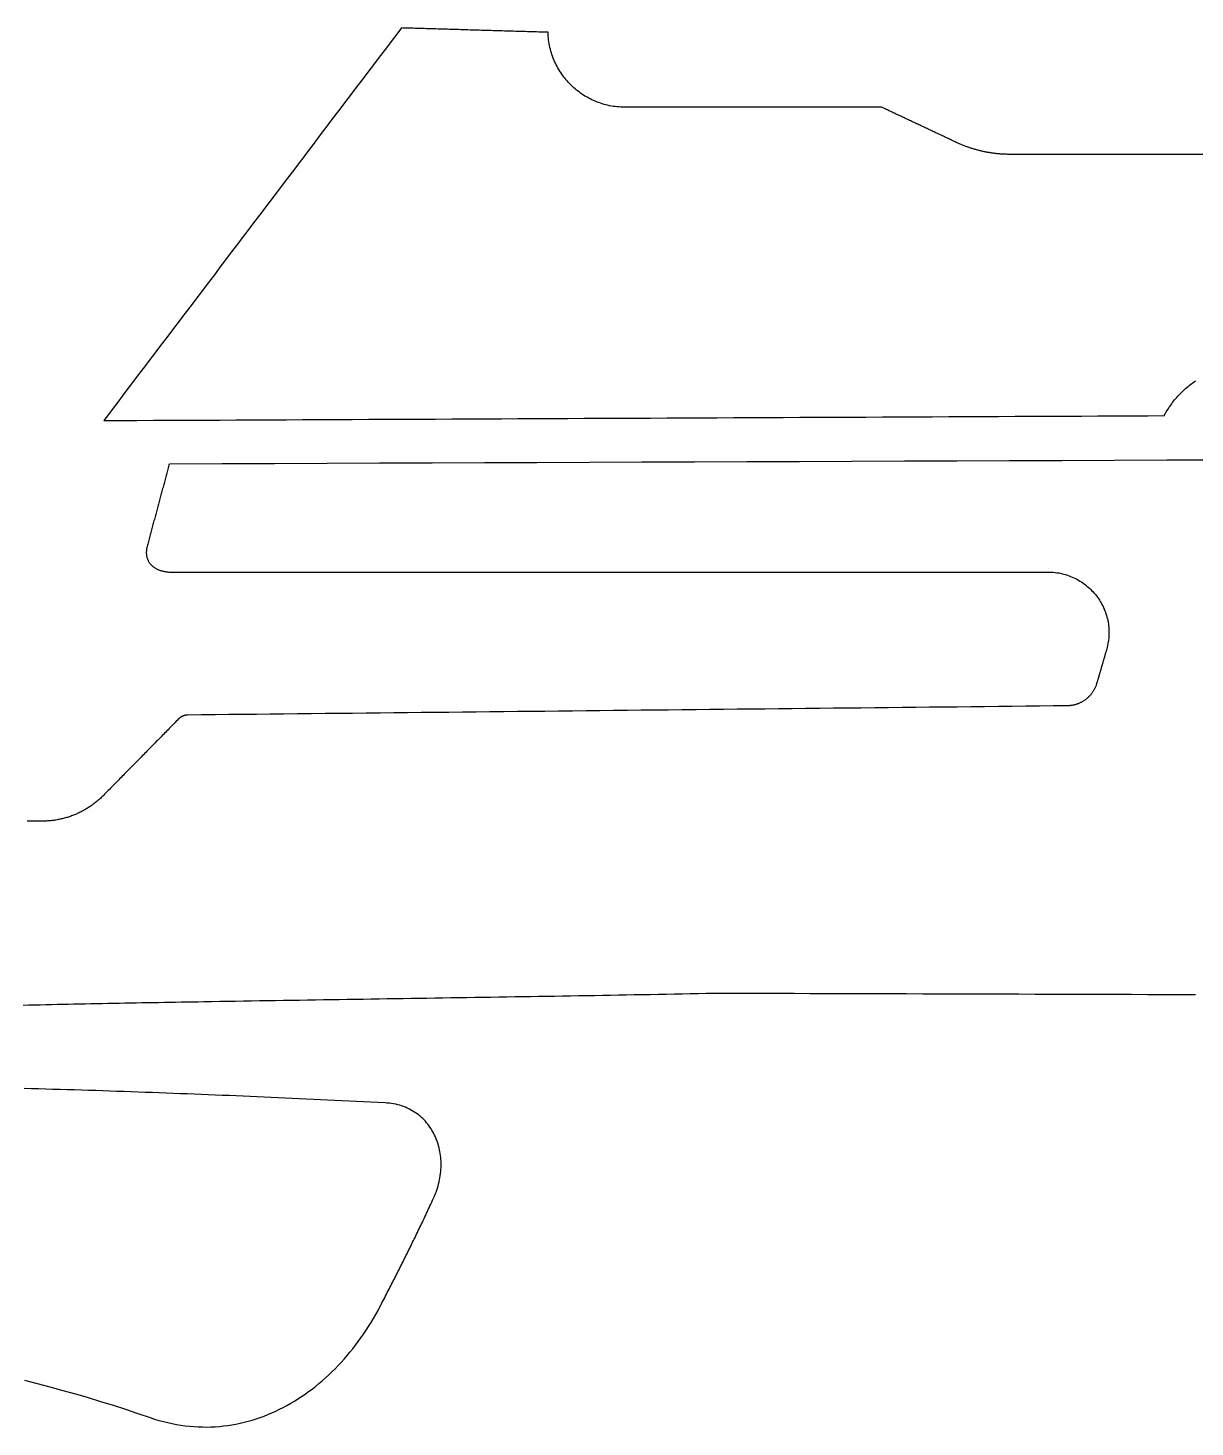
# Model space of a CAD drawing. Header units: metres. Extents: x 173 to 296, y -145 to -59.
# Drawn here: x 203.74 to 234.53, y -97.01 to -60.1 of the extents above; entities that cross this region are included whole.
import ezdxf

# ---------------------------------------------------------------- set-up
doc = ezdxf.new("R2010")
doc.units = ezdxf.units.M

msp = doc.modelspace()

# ---------------------------------------------------------------- linework, layer by layer
for points in [[(234.743244, -63.436754), (234.379516, -63.436754), (234.015788, -63.436754), (233.65206, -63.436754), (233.288332, -63.436754), (232.924604, -63.436754), (232.560876, -63.436754), (232.197148, -63.436754), (231.83342, -63.436754), (231.469692, -63.436754), (231.105964, -63.436754), (230.742236, -63.436754), (230.378508, -63.436754), (230.01478, -63.436754), (229.651052, -63.436754), (229.627938, -63.436754), (229.604824, -63.4365), (229.58171, -63.435992), (229.558596, -63.435484), (229.535482, -63.434722), (229.512622, -63.43396), (229.489762, -63.432944), (229.466902, -63.431674), (229.444042, -63.430404), (229.421182, -63.42888), (229.398322, -63.427102), (229.375462, -63.425324), (229.352602, -63.423292), (229.329742, -63.42126), (229.306882, -63.418974), (229.284022, -63.416434), (229.261162, -63.413894), (229.238302, -63.4111), (229.215442, -63.408306), (229.192836, -63.405258), (229.17023, -63.401956), (229.147624, -63.398654), (229.125018, -63.395098), (229.102412, -63.391542), (229.079806, -63.387732), (229.0572, -63.383668), (229.034594, -63.379604), (229.011988, -63.375286), (228.989636, -63.370714), (228.967284, -63.366142), (228.944932, -63.361316), (228.92258, -63.35649), (228.900228, -63.35141), (228.877876, -63.346076), (228.855524, -63.340742), (228.833172, -63.335154), (228.811074, -63.329566), (228.788976, -63.323724), (228.766878, -63.317628), (228.74478, -63.311532), (228.722682, -63.305182), (228.700584, -63.298832), (228.67874, -63.292228), (228.656896, -63.28537), (228.635052, -63.278512), (228.613208, -63.2714), (228.591364, -63.264288), (228.56952, -63.256922), (228.54793, -63.249556), (228.52634, -63.241936), (228.50475, -63.234062), (228.48316, -63.226188), (228.46157, -63.21806), (228.440234, -63.209932), (228.418898, -63.20155), (228.397562, -63.192914), (228.376226, -63.184278), (228.355144, -63.175388), (228.334062, -63.166498), (228.31298, -63.157354), (228.291898, -63.147956), (228.270816, -63.138558), (228.249988, -63.128906), (228.22916, -63.119254), (228.198426, -63.104776), (228.167692, -63.090298), (228.136958, -63.07582), (228.106224, -63.061342), (228.07549, -63.046864), (228.044756, -63.032386), (228.014022, -63.017908), (227.983288, -63.00343), (227.952554, -62.988952), (227.92182, -62.974474), (227.891086, -62.959996), (227.860352, -62.945518), (227.829618, -62.93104), (227.798884, -62.916562), (227.76815, -62.902084), (227.737416, -62.887606), (227.706682, -62.873128), (227.675948, -62.85865), (227.645214, -62.844172), (227.61448, -62.829694), (227.583746, -62.815216), (227.553012, -62.800738), (227.522278, -62.78626), (227.491544, -62.771782), (227.46081, -62.757304), (227.430076, -62.742826), (227.399342, -62.728348), (227.368608, -62.71387), (227.337874, -62.699392), (227.30714, -62.684914), (227.276406, -62.670436), (227.245672, -62.655958), (227.214938, -62.64148), (227.184204, -62.627002), (227.15347, -62.612524), (227.122736, -62.598046), (227.092002, -62.583568), (227.061268, -62.56909), (227.030534, -62.554612), (226.9998, -62.540134), (226.969066, -62.525656), (226.938332, -62.511178), (226.907598, -62.4967), (226.876864, -62.482222), (226.84613, -62.467744), (226.815396, -62.453266), (226.784662, -62.438788), (226.753928, -62.42431), (226.723194, -62.409832), (226.69246, -62.395354), (226.661726, -62.380876), (226.630992, -62.366398), (226.600258, -62.35192), (226.569524, -62.337442), (226.53879, -62.322964), (226.508056, -62.308486), (226.477322, -62.294008), (226.446588, -62.27953), (226.415854, -62.265052), (226.38512, -62.250574), (226.354386, -62.236096), (226.323652, -62.221618), (226.292918, -62.20714), (226.262184, -62.192662), (226.156266, -62.192662), (226.050348, -62.192662), (225.94443, -62.192662), (225.838512, -62.192662), (225.732594, -62.192662), (225.626676, -62.192662), (225.520758, -62.192662), (225.41484, -62.192662), (225.308922, -62.192662), (225.203004, -62.192662), (225.097086, -62.192662), (224.991168, -62.192662), (224.88525, -62.192662), (224.779332, -62.192662), (224.673414, -62.192662), (224.567496, -62.192662), (224.461578, -62.192662), (224.35566, -62.192662), (224.249742, -62.192662), (224.143824, -62.192662), (224.037906, -62.192662), (223.931988, -62.192662), (223.82607, -62.192662), (223.720152, -62.192662), (223.614234, -62.192662), (223.508316, -62.192662), (223.402398, -62.192662), (223.29648, -62.192662), (223.190562, -62.192662), (223.084644, -62.192662), (222.978726, -62.192662), (222.872808, -62.192662), (222.76689, -62.192662), (222.660972, -62.192662), (222.555054, -62.192662), (222.449136, -62.192662), (222.343218, -62.192662), (222.2373, -62.192662), (222.131382, -62.192662), (222.025464, -62.192662), (221.919546, -62.192662), (221.813628, -62.192662), (221.70771, -62.192662), (221.601792, -62.192662), (221.495874, -62.192662), (221.389956, -62.192662), (221.284038, -62.192662), (221.17812, -62.192662), (221.072202, -62.192662), (220.966284, -62.192662), (220.860366, -62.192662), (220.754448, -62.192662), (220.64853, -62.192662), (220.542612, -62.192662), (220.436694, -62.192662), (220.330776, -62.192662), (220.224858, -62.192662), (220.11894, -62.192662), (220.013022, -62.192662), (219.907104, -62.192662), (219.801186, -62.192662), (219.695268, -62.192662), (219.58935, -62.192662), (219.483432, -62.192662), (219.432124, -62.1919), (219.38107, -62.189868), (219.330524, -62.186566), (219.280232, -62.182248), (219.230194, -62.17666), (219.180664, -62.169802), (219.131388, -62.161674), (219.08262, -62.152276), (219.03436, -62.141862), (218.986354, -62.130178), (218.938856, -62.117478), (218.891866, -62.103508), (218.845384, -62.088522), (218.79941, -62.07252), (218.753944, -62.055248), (218.708986, -62.03696), (218.664536, -62.017656), (218.620594, -61.997336), (218.57716, -61.976), (218.534488, -61.953648), (218.492324, -61.93028), (218.450668, -61.905896), (218.409774, -61.88075), (218.369388, -61.854588), (218.329764, -61.82741), (218.290902, -61.79947), (218.252548, -61.770514), (218.214956, -61.740796), (218.178126, -61.710062), (218.142058, -61.678566), (218.106752, -61.646308), (218.072208, -61.613288), (218.038426, -61.579506), (218.005406, -61.544708), (217.973148, -61.509148), (217.941652, -61.472826), (217.911172, -61.435996), (217.881454, -61.398404), (217.852752, -61.36005), (217.824812, -61.320934), (217.797888, -61.28131), (217.771726, -61.240924), (217.74658, -61.199776), (217.72245, -61.15812), (217.699336, -61.115956), (217.676984, -61.07303), (217.655648, -61.029596), (217.635328, -60.985654), (217.616024, -60.94095), (217.597736, -60.895738), (217.580718, -60.850018), (217.564716, -60.80379), (217.54973, -60.757054), (217.53576, -60.710064), (217.52306, -60.662566), (217.511376, -60.61456), (217.500962, -60.566046), (217.491818, -60.517278), (217.48369, -60.468002), (217.476832, -60.418472), (217.471244, -60.368434), (217.466672, -60.318142), (217.46337, -60.267596), (217.461338, -60.216542), (217.400886, -60.214764), (217.340434, -60.212986), (217.279982, -60.211208), (217.21953, -60.20943), (217.159078, -60.207652), (217.098626, -60.205874), (217.038174, -60.204096), (216.977722, -60.202318), (216.91727, -60.20054), (216.856818, -60.198762), (216.796366, -60.196984), (216.735914, -60.195206), (216.675462, -60.193428), (216.61501, -60.19165), (216.554558, -60.189872), (216.494106, -60.188094), (216.433654, -60.186316), (216.373202, -60.184538), (216.31275, -60.18276), (216.252298, -60.180982), (216.191846, -60.179204), (216.131394, -60.177426), (216.070942, -60.175648), (216.01049, -60.17387), (215.950038, -60.172092), (215.889586, -60.170314), (215.829134, -60.168536), (215.768682, -60.166758), (215.70823, -60.16498), (215.647778, -60.163202), (215.587326, -60.161424), (215.526874, -60.159646), (215.466422, -60.157868), (215.40597, -60.15609), (215.345518, -60.154312), (215.285066, -60.152534), (215.224614, -60.150756), (215.164162, -60.148978), (215.10371, -60.1472), (215.043258, -60.145422), (214.982806, -60.143644), (214.922354, -60.141866), (214.861902, -60.140088), (214.80145, -60.13831), (214.740998, -60.136532), (214.680546, -60.134754), (214.620094, -60.132976), (214.559642, -60.131198), (214.49919, -60.12942), (214.438738, -60.127642), (214.378286, -60.125864), (214.317834, -60.124086), (214.257382, -60.122308), (214.19693, -60.12053), (214.136478, -60.118752), (214.076026, -60.116974), (214.015574, -60.115196), (213.955122, -60.113418), (213.89467, -60.11164), (213.834218, -60.109862), (213.773766, -60.108084), (213.713314, -60.106306), (213.652862, -60.104528), (213.59241, -60.10275), (213.469728, -60.264548), (213.347046, -60.426346), (213.224364, -60.588144), (213.101682, -60.749942), (212.979, -60.91174), (212.856318, -61.073538), (212.733636, -61.235336), (212.610954, -61.397134), (212.488272, -61.558932), (212.36559, -61.72073), (212.242908, -61.882528), (212.120226, -62.044326), (211.997544, -62.206124), (211.874862, -62.367922), (211.75218, -62.52972), (211.629498, -62.691518), (211.506816, -62.853316), (211.384134, -63.015114), (211.261452, -63.176912), (211.13877, -63.33871), (211.016088, -63.500508), (210.893406, -63.662306), (210.770724, -63.824104), (210.648042, -63.985902), (210.52536, -64.1477), (210.402678, -64.309498), (210.279996, -64.471296), (210.157314, -64.633094), (210.034632, -64.794892), (209.91195, -64.95669), (209.789268, -65.118488), (209.666586, -65.280286), (209.543904, -65.442084), (209.421222, -65.603882), (209.29854, -65.76568), (209.175858, -65.927478), (209.053176, -66.089276), (208.930494, -66.251074), (208.807812, -66.412872), (208.68513, -66.57467), (208.562448, -66.736468), (208.439766, -66.898266), (208.317084, -67.060064), (208.194402, -67.221862), (208.07172, -67.38366), (207.949038, -67.545458), (207.826356, -67.707256), (207.703674, -67.869054), (207.580992, -68.030852), (207.45831, -68.19265), (207.335628, -68.354448), (207.212946, -68.516246), (207.090264, -68.678044), (206.967582, -68.839842), (206.8449, -69.00164), (206.722218, -69.163438), (206.599536, -69.325236), (206.476854, -69.487034), (206.354172, -69.648832), (206.23149, -69.81063), (206.108808, -69.972428), (205.986126, -70.134226), (205.863444, -70.296024), (205.740762, -70.457822), (206.177896, -70.45579), (206.61503, -70.453758), (207.052164, -70.451726), (207.489298, -70.449694), (207.926432, -70.447662), (208.363566, -70.44563), (208.8007, -70.443598), (209.237834, -70.441566), (209.674968, -70.439534), (210.112102, -70.437502), (210.549236, -70.43547), (210.98637, -70.433438), (211.423504, -70.431406), (211.860638, -70.429374), (212.297772, -70.427342), (212.734906, -70.42531), (213.17204, -70.423278), (213.609174, -70.421246), (214.046308, -70.419214), (214.483442, -70.417182), (214.920576, -70.41515), (215.35771, -70.413118), (215.794844, -70.411086), (216.231978, -70.409054), (216.669112, -70.407022), (217.106246, -70.40499), (217.54338, -70.402958), (217.980514, -70.400926), (218.417648, -70.398894), (218.854782, -70.396862), (219.291916, -70.39483), (219.72905, -70.392798), (220.166184, -70.390766), (220.603318, -70.388734), (221.040452, -70.386702), (221.477586, -70.38467), (221.91472, -70.382638), (222.351854, -70.380606), (222.788988, -70.378574), (223.226122, -70.376542), (223.663256, -70.37451), (224.10039, -70.372478), (224.537524, -70.370446), (224.974658, -70.368414), (225.411792, -70.366382), (225.848926, -70.36435), (226.28606, -70.362318), (226.723194, -70.360286), (227.160328, -70.358254), (227.597462, -70.356222), (228.034596, -70.35419), (228.47173, -70.352158), (228.908864, -70.350126), (229.345998, -70.348094), (229.783132, -70.346062), (230.220266, -70.34403), (230.6574, -70.341998), (231.094534, -70.339966), (231.531668, -70.337934), (231.968802, -70.335902), (232.405936, -70.33387), (232.84307, -70.331838), (233.280204, -70.329806), (233.717338, -70.327774), (233.717846, -70.326758), (233.718354, -70.325742), (233.718862, -70.324726), (233.71937, -70.32371), (233.719878, -70.322694), (233.720386, -70.321678), (233.720894, -70.320662), (233.721402, -70.319646), (233.72191, -70.31863), (233.722418, -70.317614), (233.722926, -70.316598), (233.723434, -70.315582), (233.723942, -70.314566), (233.72445, -70.31355), (233.724958, -70.312534), (233.725466, -70.311518), (233.725974, -70.310502), (233.726482, -70.309486), (233.72699, -70.30847), (233.727498, -70.307454), (233.728006, -70.306438), (233.728514, -70.305422), (233.729022, -70.304406), (233.72953, -70.30339), (233.730038, -70.302374), (233.730546, -70.301358), (233.731054, -70.300342), (233.731562, -70.299326), (233.73207, -70.29831), (233.732578, -70.297294), (233.733086, -70.296278), (233.733594, -70.295262), (233.734102, -70.294246), (233.73461, -70.29323), (233.735118, -70.292214), (233.735626, -70.291198), (233.736134, -70.290182), (233.736642, -70.289166), (233.73715, -70.28815), (233.737658, -70.287134), (233.738166, -70.286118), (233.738674, -70.285102), (233.739182, -70.284086), (233.73969, -70.28307), (233.740198, -70.282054), (233.740706, -70.281038), (233.741214, -70.280022), (233.741722, -70.279006), (233.74223, -70.27799), (233.742738, -70.276974), (233.743246, -70.275958), (233.743754, -70.274942), (233.744262, -70.273926), (233.74477, -70.27291), (233.745278, -70.271894), (233.745786, -70.270878), (233.746294, -70.269862), (233.746802, -70.268846), (233.74731, -70.26783), (233.747818, -70.266814), (233.748326, -70.265798), (233.748834, -70.264782), (233.749342, -70.263766), (233.74985, -70.26275), (233.77144, -70.22592), (233.793538, -70.189344), (233.816144, -70.153276), (233.839258, -70.117716), (233.863134, -70.082664), (233.887518, -70.04812), (233.91241, -70.01383), (233.93781, -69.980048), (233.963718, -69.946774), (233.990134, -69.914008), (234.017058, -69.88175), (234.04449, -69.85), (234.07243, -69.818758), (234.100624, -69.788024), (234.129326, -69.757798), (234.158536, -69.72808), (234.188254, -69.69887), (234.21848, -69.670168), (234.24896, -69.641974), (234.279948, -69.614288), (234.311444, -69.58711), (234.343194, -69.56044), (234.375452, -69.534278), (234.408218, -69.508624), (234.441238, -69.483732), (234.474766, -69.459348), (234.508548, -69.435472), (234.542838, -69.412104)], [(235.169456, -71.500746), (233.784902, -71.50608), (232.400348, -71.511414), (231.015794, -71.516748), (229.63124, -71.522082), (228.246686, -71.527416), (226.862132, -71.53275), (225.477324, -71.538084), (224.09277, -71.543418), (222.708216, -71.548752), (221.323662, -71.554086), (219.939108, -71.55942), (218.554554, -71.564754), (217.17, -71.570088), (215.785446, -71.575422), (214.400638, -71.580756), (213.016084, -71.58609), (211.63153, -71.591424), (210.246976, -71.596758), (208.862422, -71.602092), (207.477868, -71.607426)], [(207.469232, -71.604124), (207.460088, -71.63816), (207.450944, -71.672196), (207.4418, -71.706232), (207.432656, -71.740268), (207.423512, -71.774304), (207.414368, -71.80834), (207.405224, -71.842376), (207.39608, -71.876412), (207.386936, -71.910448), (207.377792, -71.944484), (207.368648, -71.97852), (207.359504, -72.012556), (207.35036, -72.046592), (207.341216, -72.080628), (207.332072, -72.114664), (207.322928, -72.1487), (207.313784, -72.182736), (207.30464, -72.216772), (207.295496, -72.250808), (207.286352, -72.284844), (207.277208, -72.31888), (207.268064, -72.352916), (207.25892, -72.386952), (207.249776, -72.420988), (207.240632, -72.455024), (207.231488, -72.48906), (207.222344, -72.523096), (207.2132, -72.557132), (207.204056, -72.591168), (207.194912, -72.625204), (207.185768, -72.65924), (207.176624, -72.693276), (207.16748, -72.727312), (207.158336, -72.761348), (207.149192, -72.795384), (207.140048, -72.82942), (207.130904, -72.863456), (207.12176, -72.897492), (207.112616, -72.931528), (207.103472, -72.965564), (207.094328, -72.9996), (207.085184, -73.033636), (207.07604, -73.067672), (207.066896, -73.101708), (207.057752, -73.135744), (207.048608, -73.16978), (207.039464, -73.203816), (207.03032, -73.237852), (207.021176, -73.271888), (207.012032, -73.305924), (207.002888, -73.33996), (206.993744, -73.373996), (206.9846, -73.408032), (206.975456, -73.442068), (206.966312, -73.476104), (206.957168, -73.51014), (206.948024, -73.544176), (206.93888, -73.578212), (206.929736, -73.612248), (206.920592, -73.646284), (206.911448, -73.68032), (206.902304, -73.714356), (206.89316, -73.748392), (206.884016, -73.782428), (206.879444, -73.802748), (206.87538, -73.822814), (206.872078, -73.842372), (206.869284, -73.861676), (206.867252, -73.880726), (206.865728, -73.899522), (206.864712, -73.918064), (206.864458, -73.936352), (206.864712, -73.954386), (206.865474, -73.972166), (206.866998, -73.989692), (206.86903, -74.00671), (206.87157, -74.023474), (206.874618, -74.039984), (206.878174, -74.05624), (206.882238, -74.072242), (206.88681, -74.08799), (206.89189, -74.10323), (206.897478, -74.118216), (206.903574, -74.132948), (206.910178, -74.147426), (206.91729, -74.16165), (206.92491, -74.175366), (206.933038, -74.188828), (206.941674, -74.202036), (206.950818, -74.21499), (206.960216, -74.227436), (206.970122, -74.239628), (206.980536, -74.251566), (206.991204, -74.26325), (207.00238, -74.274426), (207.014064, -74.285348), (207.026002, -74.296016), (207.038448, -74.30643), (207.051148, -74.316336), (207.064356, -74.325988), (207.077818, -74.335386), (207.091788, -74.344276), (207.106012, -74.352912), (207.120744, -74.361294), (207.13573, -74.369168), (207.15097, -74.376788), (207.166718, -74.384154), (207.18272, -74.391012), (207.198976, -74.397616), (207.215486, -74.403966), (207.232504, -74.409808), (207.249776, -74.415396), (207.267302, -74.42073), (207.285082, -74.425556), (207.303116, -74.430128), (207.321404, -74.434192), (207.339946, -74.438002), (207.358742, -74.441558), (207.377792, -74.444606), (207.397096, -74.4474), (207.416654, -74.449686), (207.436466, -74.451718), (207.456278, -74.453242), (207.476344, -74.454512), (207.496664, -74.455528), (207.517238, -74.456036), (207.537812, -74.45629), (207.55864, -74.456036), (207.91932, -74.456036), (208.279746, -74.456036), (208.640426, -74.456036), (209.001106, -74.456036), (209.361786, -74.456036), (209.722466, -74.456036), (210.083146, -74.456036), (210.443572, -74.456036), (210.804252, -74.456036), (211.164932, -74.456036), (211.525612, -74.456036), (211.886292, -74.456036), (212.246972, -74.456036), (212.607398, -74.456036), (212.968078, -74.456036), (213.328758, -74.456036), (213.689438, -74.456036), (214.050118, -74.456036), (214.410798, -74.456036), (214.771224, -74.456036), (215.131904, -74.456036), (215.492584, -74.456036), (215.853264, -74.456036), (216.213944, -74.456036), (216.57437, -74.456036), (216.93505, -74.456036), (217.29573, -74.456036), (217.65641, -74.456036), (218.01709, -74.456036), (218.37777, -74.456036), (218.738196, -74.456036), (219.098876, -74.456036), (219.459556, -74.456036), (219.820236, -74.456036), (220.180916, -74.456036), (220.541596, -74.456036), (220.902022, -74.456036), (221.262702, -74.456036), (221.623382, -74.456036), (221.984062, -74.456036), (222.344742, -74.456036), (222.705422, -74.456036), (223.065848, -74.456036), (223.426528, -74.456036), (223.787208, -74.456036), (224.147888, -74.456036), (224.508568, -74.456036), (224.869248, -74.456036), (225.229674, -74.456036), (225.590354, -74.456036), (225.951034, -74.456036), (226.311714, -74.456036), (226.672394, -74.456036), (227.03282, -74.456036), (227.3935, -74.456036), (227.75418, -74.456036), (228.11486, -74.456036), (228.47554, -74.456036), (228.83622, -74.456036), (229.196646, -74.456036), (229.557326, -74.456036), (229.918006, -74.456036), (230.278686, -74.456036), (230.639366, -74.456036), (230.68915, -74.45629), (230.738426, -74.457814), (230.787448, -74.460862), (230.835962, -74.465434), (230.883968, -74.471276), (230.931466, -74.478642), (230.978456, -74.487278), (231.024684, -74.497438), (231.070404, -74.508868), (231.115616, -74.521568), (231.16032, -74.535538), (231.204262, -74.550778), (231.247696, -74.567288), (231.290368, -74.584814), (231.332278, -74.60361), (231.37368, -74.623676), (231.41432, -74.644758), (231.454198, -74.666856), (231.493314, -74.690224), (231.531668, -74.714608), (231.56926, -74.740008), (231.60609, -74.766424), (231.642158, -74.793856), (231.677464, -74.822304), (231.711754, -74.851514), (231.745282, -74.88174), (231.777794, -74.912982), (231.809544, -74.944986), (231.840278, -74.978006), (231.869996, -75.011788), (231.898952, -75.046332), (231.926892, -75.081638), (231.953816, -75.117706), (231.979724, -75.154536), (232.004616, -75.192128), (232.028492, -75.230228), (232.051352, -75.26909), (232.072942, -75.308714), (232.093516, -75.348846), (232.113074, -75.389486), (232.131362, -75.430888), (232.148634, -75.472798), (232.164636, -75.515216), (232.179368, -75.558142), (232.19283, -75.601576), (232.205276, -75.645518), (232.216452, -75.689714), (232.226358, -75.734418), (232.234994, -75.77963), (232.24236, -75.825096), (232.248202, -75.870816), (232.252774, -75.917044), (232.256076, -75.963526), (232.258108, -76.010262), (232.258616, -76.057252), (232.257854, -76.104496), (232.255568, -76.15174), (232.251758, -76.199238), (232.246424, -76.24699), (232.23982, -76.294742), (232.231692, -76.342748), (232.22204, -76.390754), (232.210864, -76.43876), (232.198164, -76.48702), (232.1941, -76.50099), (232.190036, -76.51496), (232.185972, -76.52893), (232.181908, -76.5429), (232.177844, -76.55687), (232.17378, -76.57084), (232.169716, -76.58481), (232.165652, -76.59878), (232.161588, -76.61275), (232.157524, -76.62672), (232.15346, -76.64069), (232.149396, -76.65466), (232.145332, -76.66863), (232.141268, -76.6826), (232.137204, -76.69657), (232.13314, -76.71054), (232.129076, -76.72451), (232.125012, -76.73848), (232.120948, -76.75245), (232.116884, -76.76642), (232.11282, -76.78039), (232.108756, -76.79436), (232.104692, -76.80833), (232.100628, -76.8223), (232.096564, -76.83627), (232.0925, -76.85024), (232.088436, -76.86421), (232.084372, -76.87818), (232.080308, -76.89215), (232.076244, -76.90612), (232.07218, -76.92009), (232.068116, -76.93406), (232.064052, -76.94803), (232.059988, -76.962), (232.055924, -76.97597), (232.05186, -76.98994), (232.047796, -77.00391), (232.043732, -77.01788), (232.039668, -77.03185), (232.035604, -77.04582), (232.03154, -77.05979), (232.027476, -77.07376), (232.023412, -77.08773), (232.019348, -77.1017), (232.015284, -77.11567), (232.01122, -77.12964), (232.007156, -77.14361), (232.003092, -77.15758), (231.999028, -77.17155), (231.994964, -77.18552), (231.9909, -77.19949), (231.986836, -77.21346), (231.982772, -77.22743), (231.978708, -77.2414), (231.974644, -77.25537), (231.97058, -77.26934), (231.966516, -77.28331), (231.962452, -77.29728), (231.958388, -77.31125), (231.954324, -77.32522), (231.95026, -77.33919), (231.946196, -77.35316), (231.942132, -77.36713), (231.938068, -77.3811), (231.933242, -77.39761), (231.928162, -77.413866), (231.922828, -77.430122), (231.916986, -77.446124), (231.91089, -77.461872), (231.90454, -77.47762), (231.897936, -77.493114), (231.891078, -77.508354), (231.883712, -77.52334), (231.876092, -77.538326), (231.868218, -77.553058), (231.86009, -77.567536), (231.851708, -77.58176), (231.843072, -77.595984), (231.834182, -77.609954), (231.825038, -77.62367), (231.81564, -77.637132), (231.805988, -77.65034), (231.796082, -77.663548), (231.785922, -77.676502), (231.775508, -77.689202), (231.76484, -77.701648), (231.753918, -77.71384), (231.742742, -77.725778), (231.731312, -77.737462), (231.719628, -77.748892), (231.70769, -77.760068), (231.695752, -77.77099), (231.68356, -77.781912), (231.671114, -77.79258), (231.658414, -77.802994), (231.64546, -77.813154), (231.632506, -77.82306), (231.619298, -77.832712), (231.605836, -77.84211), (231.59212, -77.851), (231.578404, -77.859636), (231.564434, -77.868018), (231.55021, -77.876146), (231.535986, -77.88402), (231.521508, -77.89164), (231.506776, -77.899006), (231.492044, -77.906118), (231.477058, -77.912976), (231.462072, -77.91958), (231.446832, -77.925676), (231.431338, -77.931518), (231.415844, -77.937106), (231.400096, -77.94244), (231.384348, -77.94752), (231.368346, -77.952092), (231.352344, -77.95641), (231.336342, -77.960474), (231.320086, -77.964284), (231.30383, -77.967586), (231.28732, -77.970634), (231.27081, -77.973428), (231.254046, -77.975968), (231.237282, -77.978), (231.220518, -77.979778), (231.2035, -77.981048), (231.186482, -77.982064), (231.169464, -77.982826), (231.152192, -77.98308), (230.789734, -77.98689), (230.427276, -77.9907), (230.064818, -77.99451), (229.70236, -77.99832), (229.339902, -78.00213), (228.977444, -78.00594), (228.614986, -78.00975), (228.252528, -78.01356), (227.89007, -78.01737), (227.527612, -78.02118), (227.165154, -78.02499), (226.802696, -78.0288), (226.440238, -78.03261), (226.07778, -78.03642), (225.715322, -78.04023), (225.352864, -78.04404), (224.990406, -78.04785), (224.627948, -78.05166), (224.26549, -78.05547), (223.903032, -78.05928), (223.540574, -78.06309), (223.178116, -78.0669), (222.815658, -78.07071), (222.4532, -78.07452), (222.090742, -78.07833), (221.728284, -78.08214), (221.365826, -78.08595), (221.003368, -78.08976), (220.64091, -78.09357), (220.278452, -78.09738), (219.915994, -78.10119), (219.553536, -78.105), (219.191078, -78.10881), (218.82862, -78.11262), (218.466162, -78.11643), (218.103704, -78.12024), (217.741246, -78.12405), (217.378788, -78.12786), (217.01633, -78.13167), (216.653872, -78.13548), (216.291414, -78.13929), (215.928956, -78.1431), (215.566498, -78.14691), (215.20404, -78.15072), (214.841582, -78.15453), (214.479124, -78.15834), (214.116666, -78.16215), (213.754208, -78.16596), (213.39175, -78.16977), (213.029292, -78.17358), (212.666834, -78.17739), (212.304376, -78.1812), (211.941918, -78.18501), (211.57946, -78.18882), (211.217002, -78.19263), (210.854544, -78.19644), (210.492086, -78.20025), (210.129628, -78.20406), (209.76717, -78.20787), (209.404712, -78.21168), (209.042254, -78.21549), (208.679796, -78.2193), (208.317338, -78.22311), (207.95488, -78.22692), (207.950562, -78.22692), (207.946498, -78.22692), (207.942434, -78.227174), (207.93837, -78.227428), (207.934306, -78.227682), (207.930242, -78.227936), (207.926178, -78.22819), (207.922114, -78.228698), (207.91805, -78.229206), (207.913986, -78.229714), (207.909922, -78.230222), (207.905858, -78.23073), (207.901794, -78.231492), (207.89773, -78.232254), (207.893666, -78.233016), (207.889602, -78.233778), (207.885538, -78.23454), (207.881474, -78.235556), (207.87741, -78.236572), (207.873346, -78.237588), (207.869282, -78.238604), (207.865218, -78.23962), (207.861154, -78.24089), (207.85709, -78.24216), (207.85328, -78.24343), (207.84947, -78.2447), (207.84566, -78.24597), (207.84185, -78.247494), (207.83804, -78.249018), (207.83423, -78.250542), (207.83042, -78.252066), (207.82661, -78.25359), (207.8228, -78.255114), (207.81899, -78.256892), (207.81518, -78.25867), (207.81137, -78.260448), (207.80756, -78.262226), (207.804004, -78.264004), (207.800448, -78.266036), (207.796892, -78.268068), (207.793336, -78.2701), (207.78978, -78.272132), (207.786224, -78.274164), (207.782668, -78.276196), (207.779112, -78.278482), (207.775556, -78.280768), (207.772, -78.283054), (207.768444, -78.28534), (207.765142, -78.287626), (207.76184, -78.289912), (207.758538, -78.292452), (207.755236, -78.294992), (207.751934, -78.297532), (207.748632, -78.300072), (207.74533, -78.302612), (207.742028, -78.305152), (207.738726, -78.307946), (207.735678, -78.31074), (207.73263, -78.313534), (207.729582, -78.316328), (207.726534, -78.319122), (207.723486, -78.321916), (207.720438, -78.324964), (207.71739, -78.328012), (207.686402, -78.359508), (207.655414, -78.391004), (207.624426, -78.4225), (207.593438, -78.453996), (207.56245, -78.485492), (207.531462, -78.516988), (207.500474, -78.548484), (207.469486, -78.57998), (207.438498, -78.611476), (207.40751, -78.642972), (207.376522, -78.674468), (207.345534, -78.705964), (207.314546, -78.73746), (207.283558, -78.768956), (207.25257, -78.800452), (207.221582, -78.831948), (207.190594, -78.863444), (207.159606, -78.89494), (207.128618, -78.926436), (207.09763, -78.957932), (207.066642, -78.989428), (207.035654, -79.020924), (207.004666, -79.05242), (206.973678, -79.083916), (206.94269, -79.115412), (206.911702, -79.146908), (206.880714, -79.178404), (206.849726, -79.2099), (206.818738, -79.241396), (206.78775, -79.272892), (206.756762, -79.304388), (206.725774, -79.335884), (206.694786, -79.36738), (206.663798, -79.398876), (206.63281, -79.430372), (206.601822, -79.461868), (206.570834, -79.493364), (206.539846, -79.52486), (206.508858, -79.556356), (206.47787, -79.587852), (206.446882, -79.619348), (206.415894, -79.650844), (206.384906, -79.68234), (206.353918, -79.713836), (206.32293, -79.745332), (206.291942, -79.776828), (206.260954, -79.808324), (206.229966, -79.83982), (206.198978, -79.871316), (206.16799, -79.902812), (206.137002, -79.934308), (206.106014, -79.965804), (206.075026, -79.9973), (206.044038, -80.028796), (206.01305, -80.060292), (205.982062, -80.091788), (205.951074, -80.123284), (205.920086, -80.15478), (205.889098, -80.186276), (205.85811, -80.217772), (205.827122, -80.249268), (205.796134, -80.280764), (205.765146, -80.31226), (205.734158, -80.343756), (205.714092, -80.364076), (205.693772, -80.384142), (205.673198, -80.403954), (205.65237, -80.423258), (205.631288, -80.442308), (205.609952, -80.461104), (205.588616, -80.479646), (205.567026, -80.497934), (205.545182, -80.515968), (205.523084, -80.533748), (205.500732, -80.551274), (205.47838, -80.568292), (205.455774, -80.585056), (205.432914, -80.601566), (205.4098, -80.617822), (205.386686, -80.633824), (205.363318, -80.649572), (205.339696, -80.664812), (205.316074, -80.679798), (205.292198, -80.69453), (205.268068, -80.709008), (205.243938, -80.723232), (205.219554, -80.736948), (205.194916, -80.75041), (205.170278, -80.763618), (205.145386, -80.776572), (205.12024, -80.789018), (205.095094, -80.80121), (205.069694, -80.813148), (205.044294, -80.824832), (205.01864, -80.836262), (204.992986, -80.847184), (204.967078, -80.857852), (204.94117, -80.868266), (204.915008, -80.878426), (204.888846, -80.888078), (204.86243, -80.897476), (204.836014, -80.90662), (204.809344, -80.915256), (204.782674, -80.923638), (204.75575, -80.931766), (204.728826, -80.93964), (204.701648, -80.947006), (204.67447, -80.954118), (204.647292, -80.960976), (204.61986, -80.967326), (204.592428, -80.973422), (204.564996, -80.979264), (204.53731, -80.984598), (204.509624, -80.989678), (204.481938, -80.994504), (204.453998, -80.998822), (204.426058, -81.002886), (204.398118, -81.006696), (204.370178, -81.009998), (204.341984, -81.013046), (204.31379, -81.015586), (204.285596, -81.017872), (204.257402, -81.019904), (204.228954, -81.021428), (204.200506, -81.022698), (204.172058, -81.023714), (204.14361, -81.024222), (204.115162, -81.024476), (204.017372, -81.024476), (203.919582, -81.024476), (203.821792, -81.024476), (203.724002, -81.024476)], [(203.617068, -85.87613), (203.765912, -85.87232), (203.914756, -85.86851), (204.0636, -85.864954), (204.212444, -85.861398), (204.361288, -85.857842), (204.510132, -85.85454), (204.658976, -85.851238), (204.80782, -85.847936), (204.956664, -85.844888), (205.105508, -85.84184), (205.254352, -85.838792), (205.403196, -85.835744), (205.55204, -85.83295), (205.700884, -85.830156), (205.849728, -85.827362), (205.998572, -85.824568), (206.147416, -85.822028), (206.29626, -85.819488), (206.445104, -85.816948), (206.593948, -85.814408), (206.742792, -85.811868), (206.891636, -85.809328), (207.04048, -85.806788), (207.189324, -85.804248), (207.338168, -85.801708), (207.487012, -85.799168), (207.635856, -85.796628), (207.7847, -85.794088), (207.933544, -85.791548), (208.082388, -85.789008), (208.231232, -85.786468), (208.379822, -85.783928), (208.590134, -85.780372), (208.800446, -85.776816), (209.010758, -85.77326), (209.22107, -85.769704), (209.431382, -85.766148), (209.641694, -85.762592), (209.852006, -85.75929), (210.062318, -85.755988), (210.27263, -85.752686), (210.482942, -85.749384), (210.693254, -85.746082), (210.903566, -85.74278), (211.113878, -85.739478), (211.32419, -85.736176), (211.534502, -85.732874), (211.744814, -85.729572), (211.955126, -85.72627), (212.165438, -85.722968), (212.37575, -85.719666), (212.586062, -85.716364), (212.796374, -85.713062), (213.006686, -85.70976), (213.216998, -85.706458), (213.42731, -85.703156), (213.637622, -85.699854), (213.847934, -85.696552), (214.058246, -85.69325), (214.268558, -85.689948), (214.47887, -85.686646), (214.689182, -85.683344), (214.899494, -85.680042), (215.109806, -85.67674), (215.320118, -85.673438), (215.53043, -85.670136), (215.740742, -85.666834), (215.951054, -85.663532), (216.161366, -85.66023), (216.371678, -85.656928), (216.58199, -85.653626), (216.792302, -85.650324), (217.002614, -85.647022), (217.212926, -85.64372), (217.423238, -85.640164), (217.63355, -85.636608), (217.843862, -85.633052), (218.054174, -85.629496), (218.264486, -85.62594), (218.474798, -85.622384), (218.68511, -85.618828), (218.895422, -85.615272), (219.105734, -85.611462), (219.316046, -85.607652), (219.526358, -85.603842), (219.73667, -85.600032), (219.946982, -85.596222), (220.157294, -85.592412), (220.367606, -85.588348), (220.577918, -85.584284), (220.78823, -85.58022), (220.998542, -85.576156), (221.208854, -85.572092), (221.419166, -85.567774), (221.629478, -85.563456), (221.83979, -85.559138), (222.263208, -85.560408), (222.686626, -85.561678), (223.110044, -85.562948), (223.533462, -85.564218), (223.95688, -85.565488), (224.380298, -85.566758), (224.803716, -85.568028), (225.227134, -85.569298), (225.650552, -85.570568), (226.07397, -85.571838), (226.497388, -85.573108), (226.920806, -85.574378), (227.344224, -85.575648), (227.767642, -85.576918), (228.19106, -85.578188), (228.614478, -85.579458), (229.037896, -85.580728), (229.461314, -85.581998), (229.884732, -85.583268), (230.30815, -85.584538), (230.731568, -85.585808), (231.154986, -85.587078), (231.578404, -85.588348), (232.001822, -85.589618), (232.42524, -85.590888), (232.848658, -85.592158), (233.272076, -85.593428), (233.695494, -85.594698), (234.118912, -85.595968), (234.54233, -85.597238)], [(213.032848, -93.824552), (213.057232, -93.777816), (213.081362, -93.731588), (213.105238, -93.685614), (213.12886, -93.639894), (213.152482, -93.594428), (213.17585, -93.549216), (213.198964, -93.504258), (213.222078, -93.459554), (213.244938, -93.415104), (213.267798, -93.370908), (213.290404, -93.326966), (213.312756, -93.283278), (213.335108, -93.239844), (213.357206, -93.19641), (213.379304, -93.15323), (213.401148, -93.110304), (213.422992, -93.067378), (213.444836, -93.024706), (213.466426, -92.982034), (213.488016, -92.939362), (213.509606, -92.896944), (213.530942, -92.854526), (213.552278, -92.812108), (213.573614, -92.76969), (213.59495, -92.727526), (213.616032, -92.685362), (213.637114, -92.643198), (213.658196, -92.601034), (213.679278, -92.55887), (213.70036, -92.516706), (213.721442, -92.474288), (213.742524, -92.43187), (213.763606, -92.389452), (213.784688, -92.347034), (213.80577, -92.304362), (213.826852, -92.26169), (213.847934, -92.218764), (213.869016, -92.175838), (213.890098, -92.132658), (213.91118, -92.089478), (213.932262, -92.046044), (213.953344, -92.002356), (213.974426, -91.958668), (213.995762, -91.914726), (214.017098, -91.87053), (214.038434, -91.82608), (214.05977, -91.781376), (214.08136, -91.736418), (214.10295, -91.691206), (214.12454, -91.64574), (214.146384, -91.60002), (214.168228, -91.554046), (214.190072, -91.507564), (214.21217, -91.460828), (214.234268, -91.413838), (214.25662, -91.36634), (214.278972, -91.318588), (214.301578, -91.270328), (214.324184, -91.221814), (214.347044, -91.172792), (214.370158, -91.123516), (214.393272, -91.073732), (214.41664, -91.02344), (214.440262, -90.97264), (214.464138, -90.919046), (214.48649, -90.865198), (214.507318, -90.811096), (214.526622, -90.756994), (214.544402, -90.702638), (214.560658, -90.648282), (214.57539, -90.593926), (214.588598, -90.539316), (214.600282, -90.48496), (214.610442, -90.430604), (214.619078, -90.376248), (214.62619, -90.321892), (214.631778, -90.26779), (214.636096, -90.213942), (214.63889, -90.160094), (214.64016, -90.1065), (214.639906, -90.05316), (214.638382, -90.000328), (214.635334, -89.94775), (214.631016, -89.895426), (214.625174, -89.84361), (214.618062, -89.792302), (214.609426, -89.741502), (214.59952, -89.69121), (214.58809, -89.641426), (214.57539, -89.59215), (214.561166, -89.543382), (214.545672, -89.495376), (214.528908, -89.447878), (214.510874, -89.401142), (214.491316, -89.355168), (214.470488, -89.309956), (214.44839, -89.265506), (214.425022, -89.221818), (214.400384, -89.179146), (214.374476, -89.137236), (214.347298, -89.096342), (214.31885, -89.05621), (214.289132, -89.017094), (214.258144, -88.978994), (214.225886, -88.94191), (214.192358, -88.906096), (214.15756, -88.871298), (214.121746, -88.83777), (214.084662, -88.805258), (214.046308, -88.774016), (214.006684, -88.744044), (213.966044, -88.715342), (213.924134, -88.68791), (213.881208, -88.661748), (213.837012, -88.63711), (213.7918, -88.613742), (213.745318, -88.591898), (213.69782, -88.571578), (213.649052, -88.552782), (213.599268, -88.53551), (213.548214, -88.519762), (213.496144, -88.505538), (213.443058, -88.493092), (213.388956, -88.48217), (213.333838, -88.473026), (213.27745, -88.46566), (213.220046, -88.460072), (213.161626, -88.456262), (212.970618, -88.446864), (212.780118, -88.437466), (212.590126, -88.428068), (212.400642, -88.418924), (212.211412, -88.40978), (212.02269, -88.400636), (211.834476, -88.391492), (211.646516, -88.382602), (211.459064, -88.373712), (211.271866, -88.364822), (211.085176, -88.356186), (210.89874, -88.34755), (210.712558, -88.338914), (210.52663, -88.330532), (210.340956, -88.32215), (210.155536, -88.313768), (209.97037, -88.305386), (209.785204, -88.297258), (209.600292, -88.28913), (209.415634, -88.281002), (209.230976, -88.273128), (209.046318, -88.265254), (208.861914, -88.25738), (208.67751, -88.24976), (208.493106, -88.24214), (208.308702, -88.23452), (208.124298, -88.227154), (207.939894, -88.219788), (207.75549, -88.212676), (207.570832, -88.205564), (207.386174, -88.198452), (207.201516, -88.191594), (207.016604, -88.184736), (206.831438, -88.177878), (206.646272, -88.171274), (206.460852, -88.16467), (206.275178, -88.158066), (206.08925, -88.151716), (205.903068, -88.145366), (205.716632, -88.13927), (205.529688, -88.133174), (205.34249, -88.127078), (205.155038, -88.121236), (204.967078, -88.115394), (204.778864, -88.109806), (204.590142, -88.104218), (204.400912, -88.098884), (204.211428, -88.09355), (204.021436, -88.088216), (203.830936, -88.083136), (203.639928, -88.078056)], [(203.64831, -95.76816), (203.985622, -95.85579), (204.322426, -95.94596), (204.658214, -96.038416), (204.992986, -96.133412), (205.326488, -96.230694), (205.658212, -96.330516), (205.988158, -96.432878), (206.316072, -96.53778), (206.6417, -96.645222), (206.964534, -96.755458), (207.08112, -96.794066), (207.197452, -96.829372), (207.31353, -96.861376), (207.429354, -96.890078), (207.544924, -96.915478), (207.66024, -96.937576), (207.775302, -96.956626), (207.889856, -96.972374), (208.004156, -96.985074), (208.117948, -96.994726), (208.231486, -97.00133), (208.344516, -97.004886), (208.457038, -97.005394), (208.569052, -97.002854), (208.680558, -96.997266), (208.791556, -96.988884), (208.902046, -96.977708), (209.012028, -96.963738), (209.121248, -96.946974), (209.22996, -96.927416), (209.33791, -96.905064), (209.445352, -96.879918), (209.552032, -96.852232), (209.65795, -96.821752), (209.763106, -96.788732), (209.8675, -96.753172), (209.971132, -96.715072), (210.074002, -96.674432), (210.17611, -96.631252), (210.277202, -96.585786), (210.377532, -96.53778), (210.476846, -96.487488), (210.575144, -96.434656), (210.67268, -96.379538), (210.7692, -96.322134), (210.864704, -96.262698), (210.959192, -96.200976), (211.052664, -96.136968), (211.144866, -96.070928), (211.236052, -96.002856), (211.326222, -95.932498), (211.415122, -95.860108), (211.503006, -95.785686), (211.58962, -95.709486), (211.674964, -95.631254), (211.759038, -95.55099), (211.841842, -95.468948), (211.923376, -95.385128), (212.00364, -95.29953), (212.082634, -95.212154), (212.160358, -95.123), (212.236558, -95.032068), (212.311488, -94.939358), (212.384894, -94.845124), (212.456776, -94.749366), (212.527134, -94.65183), (212.596222, -94.55277), (212.663786, -94.452186), (212.729826, -94.350332), (212.794088, -94.246954), (212.856826, -94.142052), (212.91804, -94.03588), (212.977476, -93.928438), (213.035388, -93.819472)]]:
    msp.add_lwpolyline(points)

doc.saveas('drawing.dxf')
